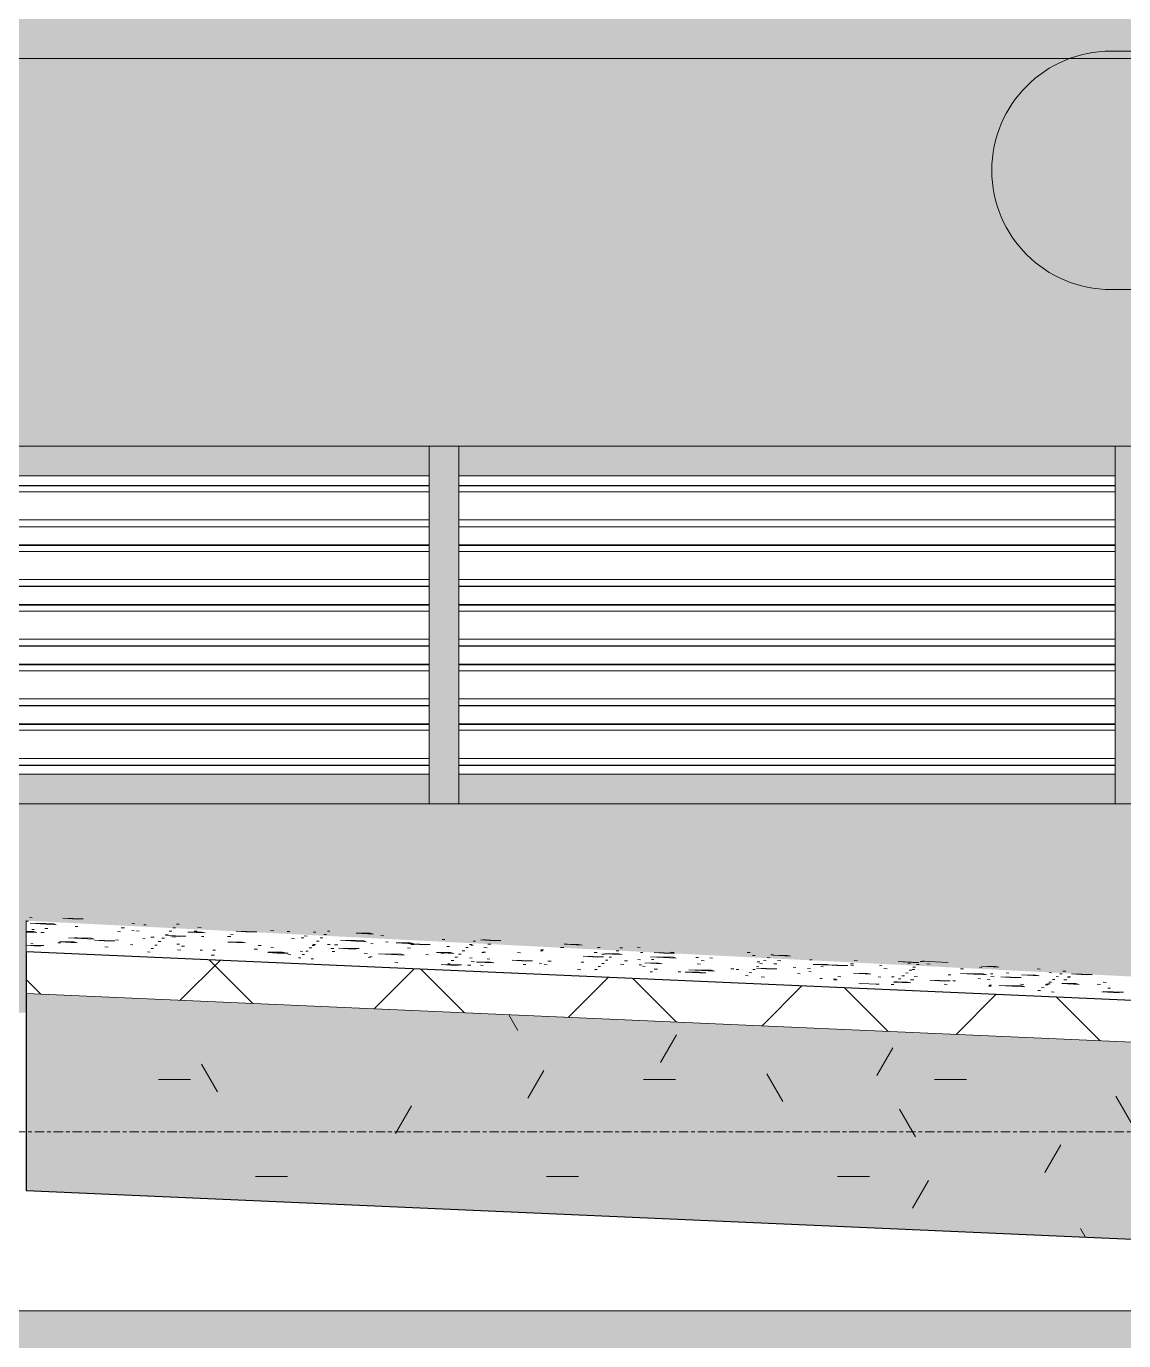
# Model space of a CAD drawing. Header units: millimetres. Extents: x -134153 to 99383, y -5233 to 35400.
# Drawn here: x 80759 to 82598, y 50 to 2254 of the extents above; entities that cross this region are included whole.
import ezdxf

# ---------------------------------------------------------------- set-up
doc = ezdxf.new("R2010")
doc.units = ezdxf.units.MM
doc.linetypes.add('Centre', pattern=[31.75, 6.35, -4.7625, 15.875, -4.7625])
for name, color, linetype, lineweight in [('A-DETL-GENF-2', 9, 'Continuous', 9), ('A-DETL-THIN', 151, 'Continuous', 9), ('A-FLOR', 192, 'Continuous', 9), ('A-FLOR-3', 192, 'Continuous', 25), ('A-FLOR-LEVL-2', 51, 'Centre', 9), ('A-FLOR-MCUT', 51, 'Continuous', 9), ('A-FLOR-PATT', 8, 'Continuous', 9), ('A-GLAZ-CWMG', 51, 'Continuous', 9), ('A-WALL', 113, 'Continuous', 9), ('A-WALL-IDEN', 211, 'Continuous', 9), ('A-WALL-PATT-2', 111, 'Continuous', 5)]:
    doc.layers.add(name, color=color, linetype=linetype, lineweight=lineweight)

# ---------------------------------------------------------------- blocks, each defined once
blk = doc.blocks.new('FP_306-TKCS_MẶT ĐỨNG HƯỚNG NAM')
at = {"layer": 'A-FLOR-PATT'}
for p, q in [((119253, 753.4), (119256.3, 753.4)), ((119258.1, 759.4), (119262.4, 759.3)), ((119259.1, 749.9), (119297.1, 749.5)), ((119259.1, 749.9), (119302.4, 747.5)), ((119302.4, 747.5), (119297.1, 749.5)), ((119314, 758.8), (119348.1, 757.6)), ((119314, 758.8), (119338.2, 757)), ((119338.2, 757), (119348.1, 757.6)), ((119429.7, 749.6), (119434.2, 749.3)), ((119253, 735.9), (119264.7, 735.9)), ((119253, 735.3), (119270.3, 734.4)), ((119261.9, 739.7), (119265.8, 739.4)), ((119270.3, 734.4), (119264.7, 735.9)), ((119277, 734.7), (119282.3, 734.5)), ((119283.4, 741.2), (119288.7, 741)), ((119334.6, 744.8), (119339.1, 744.5)), ((119405.4, 736), (119410.7, 735.7)), ((119411.7, 742.3), (119417, 742.1)), ((119429.4, 737.6), (119433.3, 737.2)), ((119437.2, 737.3), (119441.7, 737)), ((119449.8, 747.6), (119453.7, 747.2)), ((119485.7, 729.5), (119519.8, 728.4)), ((119485.7, 729.5), (119509.9, 727.7)), ((119486, 730.9), (119490.2, 730.8)), ((119492.1, 736.7), (119496.3, 736.6)), ((119498.2, 742.5), (119502.4, 742.4)), ((119504.2, 748.3), (119508.5, 748.2)), ((119509.9, 727.7), (119519.8, 728.4)), ((119523.3, 735.2), (119546.8, 735.1)), ((119523.3, 735.2), (119552.4, 733.7)), ((119533.7, 737), (119539, 736.7)), ((119540.1, 743.2), (119545.4, 743)), ((119546, 727.9), (119550, 727.6)), ((119552.4, 733.7), (119546.8, 735.1)), ((119589.9, 728), (119595.2, 727.8)), ((119594.6, 731.7), (119599.1, 731.4)), ((119604.5, 736.9), (119638.7, 735.7)), ((119604.5, 736.9), (119628.8, 735.1)), ((119628.8, 735.1), (119638.7, 735.7)), ((119662, 737.7), (119667.3, 737.5)), ((119689.7, 736.2), (119694.2, 735.9)), ((119718.2, 728.8), (119723.5, 728.6)), ((119733.9, 735.2), (119737.9, 734.8)), ((119751.2, 731.3), (119755.5, 731.2)), ((119757.3, 736.8), (119761.5, 736.7)), ((119805.5, 733.5), (119829, 733.3)), ((119805.5, 733.5), (119834.6, 731.9)), ((119834.6, 731.9), (119829, 733.3)), ((119846.5, 729.4), (119851.9, 729.1)), ((119252.9, 713.4), (119282.1, 712.5)), ((119252.9, 713.2), (119272.2, 711.8)), ((119259.9, 715.9), (119263.8, 715.6)), ((119272.2, 711.8), (119282.1, 712.5)), ((119305.2, 717.2), (119309.7, 716.9)), ((119308.4, 718.7), (119332, 718.7)), ((119308.4, 718.7), (119337.6, 717.2)), ((119323.2, 725.4), (119361.1, 725.2)), ((119323.2, 725.4), (119366.5, 723.2)), ((119337.6, 717.2), (119332, 718.7)), ((119333.2, 725.7), (119338.5, 725.4)), ((119366.5, 723.2), (119361.1, 725.2)), ((119366.8, 721.7), (119400.9, 720.6)), ((119366.8, 721.7), (119391, 720)), ((119384.2, 710.2), (119389.6, 710)), ((119391, 720), (119400.9, 720.6)), ((119402.3, 722.3), (119406.9, 721.9)), ((119427.4, 714.3), (119431.3, 714)), ((119447.8, 724.4), (119451.7, 724.1)), ((119461.5, 726.9), (119466.9, 726.7)), ((119461.7, 707.6), (119465.9, 707.6)), ((119467.8, 713.5), (119472, 713.4)), ((119473.8, 719.3), (119478.1, 719.2)), ((119479.9, 725.1), (119484.2, 725)), ((119497.4, 727.2), (119502, 726.9)), ((119505, 715), (119509.5, 714.7)), ((119506.2, 705.4), (119511.5, 705.1)), ((119512.6, 711.7), (119517.9, 711.4)), ((119590.6, 718.3), (119614.1, 718.2)), ((119590.6, 718.3), (119619.7, 716.9)), ((119619.7, 716.9), (119614.1, 718.2)), ((119634.5, 706.7), (119639.8, 706.5)), ((119640.9, 712.9), (119646.2, 712.7)), ((119662.4, 709.8), (119666.9, 709.5)), ((119697.2, 724.3), (119701.8, 724)), ((119713.5, 725.6), (119717.5, 725.3)), ((119726.9, 708.9), (119731.1, 708.8)), ((119731.9, 712.8), (119735.8, 712.5)), ((119733, 714.5), (119737.2, 714.4)), ((119739, 720.1), (119743.3, 720)), ((119745.1, 725.7), (119749.4, 725.6)), ((119757.5, 714.4), (119762, 714.1)), ((119762.9, 707.8), (119768.2, 707.5)), ((119769.2, 713.8), (119774.6, 713.6)), ((119776.3, 708.5), (119810.4, 707.4)), ((119776.3, 708.5), (119800.5, 706.8)), ((119778.9, 721.5), (119816.9, 721.1)), ((119778.9, 721.5), (119822.2, 719.1)), ((119800.5, 706.8), (119810.4, 707.4)), ((119822.2, 719.1), (119816.9, 721.1)), ((119830.2, 716.1), (119834.1, 715.7)), ((119854.6, 718.7), (119859.1, 718.3)), ((119872.7, 717), (119896.2, 716.9)), ((119872.7, 717), (119901.8, 715.5)), ((119891.2, 708.6), (119896.5, 708.4)), ((119895.1, 715.5), (119929.3, 714.3)), ((119895.1, 715.5), (119919.3, 713.8)), ((119901.8, 715.5), (119896.2, 716.9)), ((119897.6, 714.6), (119902.9, 714.4)), ((119919.4, 713.8), (119929.3, 714.3)), ((119949.7, 722.8), (119954.2, 722.5)), ((119957.3, 711.3), (119961.8, 711)), ((119989.2, 709.2), (119993.4, 709.2)), ((119995.3, 714.6), (119999.5, 714.5)), ((119997.7, 713.4), (120001.6, 713.1)), ((120001.3, 720), (120005.6, 719.9)), ((120014, 722.1), (120048.1, 720.9)), ((120014, 722.1), (120038.2, 720.3)), ((120018.1, 722.6), (120022, 722.3)), ((120019.5, 709.2), (120024.8, 709)), ((120025.9, 715.1), (120031.2, 714.8)), ((120038.2, 720.3), (120048.1, 720.9)), ((120114.7, 705.6), (120119.2, 705.3)), ((120147.9, 709.6), (120153.2, 709.4)), ((120154.2, 715.3), (120159.6, 715.1)), ((120154.8, 714.9), (120178.3, 714.6)), ((120154.8, 714.9), (120184, 713.3)), ((120184, 713.3), (120178.3, 714.6)), ((120209.8, 709.5), (120214.3, 709.1)), ((120247.4, 708.8), (120251.7, 708.7)), ((120276.2, 709.7), (120281.5, 709.5)), ((119455.6, 701.8), (119459.9, 701.7)), ((119544, 705), (119547.9, 704.7)), ((119562.4, 696.6), (119567.7, 696.4)), ((119565.2, 705.1), (119569.7, 704.8)), ((119657.4, 701.1), (119691.5, 700.1)), ((119657.4, 701.1), (119681.6, 699.4)), ((119657.8, 701.7), (119681.3, 701.7)), ((119657.8, 701.7), (119686.9, 700.3)), ((119686.9, 700.3), (119681.3, 701.7)), ((119681.6, 699.4), (119691.5, 700.1)), ((119690.7, 698), (119696, 697.8)), ((119708.7, 692), (119712.9, 691.9)), ((119711.5, 703.2), (119715.5, 702.9)), ((119714.7, 697.6), (119719, 697.5)), ((119720.8, 703.2), (119725.1, 703.2)), ((119729.9, 690.5), (119733.8, 690.2)), ((119765, 702.7), (119769.5, 702.4)), ((119819.1, 699.1), (119824.4, 698.9)), ((119825.3, 693), (119829.8, 692.7)), ((119828.1, 694), (119832.1, 693.7)), ((119843, 698.5), (119881, 698.2)), ((119843, 698.5), (119886.3, 696.3)), ((119870.1, 684.5), (119875.4, 684.3)), ((119886.3, 696.3), (119880.9, 698.2)), ((119922.4, 697.4), (119926.9, 697)), ((119939.9, 700.8), (119963.5, 700.7)), ((119939.9, 700.8), (119969.1, 699.4)), ((119947.4, 700), (119952.7, 699.8)), ((119969.1, 699.4), (119963.5, 700.7)), ((119964.9, 687.6), (119969.1, 687.5)), ((119971, 693), (119975.2, 692.9)), ((119977, 698.4), (119981.3, 698.3)), ((119983.1, 703.8), (119987.4, 703.7)), ((119995.6, 691.9), (119999.6, 691.6)), ((119998.4, 685.6), (120003.7, 685.4)), ((120007.2, 684.8), (120030.7, 684.7)), ((120007.2, 684.8), (120036.3, 683.4)), ((120016, 701.1), (120020, 700.8)), ((120017.5, 701.7), (120022, 701.4)), ((120025.1, 690.3), (120029.6, 690)), ((120036.3, 683.4), (120030.7, 684.7)), ((120066.9, 688.1), (120101, 687)), ((120066.9, 688.1), (120091.1, 686.4)), ((120075.7, 700.7), (120081, 700.5)), ((120091.1, 686.4), (120101, 687)), ((120114.3, 704), (120118.2, 703.7)), ((120126.7, 686.4), (120132.1, 686.2)), ((120182.4, 685), (120187, 684.6)), ((120185.7, 694.7), (120219.8, 693.5)), ((120185.7, 694.7), (120209.9, 693)), ((120204.1, 701.1), (120209.4, 700.9)), ((120209.9, 693), (120219.8, 693.5)), ((120217.3, 698.4), (120221.8, 698.1)), ((120222.1, 699), (120245.6, 698.8)), ((120222.1, 699), (120251.2, 697.5)), ((120223.1, 688), (120227.4, 687.9)), ((120229.2, 693.2), (120233.4, 693.1)), ((120235.3, 698.4), (120239.5, 698.3)), ((120241.4, 703.6), (120245.6, 703.5)), ((120251.2, 697.5), (120245.6, 698.8)), ((120255.1, 687), (120260.4, 686.8)), ((120277.5, 689), (120282.1, 688.6)), ((120281.8, 701.2), (120285.8, 700.9)), ((120289.3, 683.4), (120312.8, 683.3)), ((120289.3, 683.4), (120318.4, 682)), ((120298.7, 693.5), (120336.7, 693)), ((120298.7, 693.5), (120342, 691.2)), ((120300.2, 689.3), (120304.1, 689)), ((120304.6, 700.9), (120338.7, 699.7)), ((120304.6, 700.9), (120328.8, 699.2)), ((120318.4, 682), (120312.8, 683.3)), ((120328.8, 699.2), (120338.7, 699.7)), ((120332.4, 701.3), (120337.7, 701.1)), ((120342, 691.2), (120336.7, 693)), ((120374.7, 692.6), (120379.2, 692.3)), ((120383.4, 687.3), (120388.7, 687.1)), ((120398.4, 691.9), (120402.4, 691.6)), ((120460.7, 701.2), (120466, 701)), ((120469.8, 696.1), (120474.3, 695.8)), ((120477.3, 685.5), (120481.9, 685.1)), ((120488.3, 687.3), (120492.6, 687.2)), ((120494.4, 692.3), (120498.7, 692.2)), ((120500.5, 697.3), (120504.7, 697.2)), ((120504.2, 696.3), (120527.7, 696)), ((120504.2, 696.3), (120533.3, 694.8)), ((120511.7, 687.5), (120517.1, 687.2)), ((120533.3, 694.8), (120527.7, 696)), ((120565.9, 688.8), (120569.9, 688.5)), ((120640.1, 687.3), (120645.4, 687.1)), ((120714, 685.7), (120748.2, 684.4)), ((120714, 685.7), (120738.3, 684)), ((120738.3, 684), (120748.2, 684.4)), ((120750.6, 685.9), (120754.9, 685.7)), ((120754.5, 686.5), (120757.8, 686.4)), ((120754.5, 686.5), (120797.8, 684.1)), ((120797.8, 684.1), (120795.5, 684.8)), ((119948, 681.1), (119982.1, 680)), ((119948, 681.1), (119972.2, 679.4)), ((119958.8, 682.1), (119963.1, 682)), ((119972.2, 679.4), (119982.1, 680)), ((119992, 679.7), (119997.4, 679.5)), ((120014, 679.6), (120018, 679.3)), ((120085.3, 680.9), (120089.8, 680.6)), ((120112.3, 682.8), (120116.2, 682.5)), ((120120.4, 680.6), (120125.7, 680.4)), ((120176.6, 672.3), (120181.9, 672.1)), ((120204.9, 672.2), (120209.1, 672.2)), ((120211, 677.5), (120215.2, 677.4)), ((120217, 682.7), (120221.3, 682.7)), ((120248.7, 681.3), (120254, 681.1)), ((120279.8, 680.5), (120283.7, 680.2)), ((120285.1, 678), (120289.6, 677.7)), ((120298.1, 668.7), (120302.1, 668.4)), ((120304.9, 673.1), (120310.2, 672.9)), ((120345.3, 668.8), (120349.8, 668.5)), ((120356.6, 668.1), (120380.1, 667.9)), ((120356.6, 668.1), (120385.7, 666.7)), ((120357.4, 668.2), (120391.6, 667.1)), ((120357.4, 668.2), (120381.7, 666.6)), ((120362.8, 671.9), (120400.8, 671.5)), ((120362.8, 671.9), (120406.1, 669.7)), ((120377, 681.8), (120382.4, 681.6)), ((120385.7, 666.7), (120380.1, 667.9)), ((120381.7, 666.6), (120391.6, 667.1)), ((120396.4, 671.5), (120400.4, 671.2)), ((120406.1, 669.7), (120400.8, 671.5)), ((120433.2, 673.6), (120438.5, 673.4)), ((120442.5, 672.6), (120447, 672.3)), ((120457.9, 662.2), (120462.2, 662.1)), ((120464, 667.2), (120468.3, 667.1)), ((120470.1, 672.3), (120474.3, 672.2)), ((120476.2, 677.3), (120480.4, 677.2)), ((120476.3, 674.5), (120510.4, 673.3)), ((120476.3, 674.5), (120500.5, 672.8)), ((120482.2, 682.3), (120486.5, 682.2)), ((120500.5, 672.8), (120510.4, 673.3)), ((120505.4, 682), (120510.7, 681.8)), ((120537.6, 676.3), (120542.1, 676)), ((120545.1, 665.7), (120549.6, 665.4)), ((120561.6, 673.9), (120566.9, 673.7)), ((120563.9, 668.9), (120567.9, 668.6)), ((120571.5, 681.1), (120595, 680.9)), ((120571.5, 681.1), (120600.6, 679.6)), ((120584.3, 677.3), (120588.3, 677)), ((120600.6, 679.6), (120595, 680.9)), ((120595.2, 680.3), (120629.3, 679)), ((120595.2, 680.3), (120619.4, 678.6)), ((120619.4, 678.6), (120629.3, 679)), ((120633.7, 682), (120639, 681.8)), ((120634.7, 679.6), (120639.2, 679.3)), ((120638.7, 666.1), (120662.2, 665.9)), ((120638.7, 666.1), (120667.8, 664.7)), ((120667.8, 664.7), (120662.2, 665.9)), ((120682.6, 679.6), (120686.5, 679.3)), ((120689.9, 673.9), (120695.2, 673.7)), ((120720.2, 661.8), (120724.5, 661.7)), ((120726.3, 666.6), (120730.6, 666.5)), ((120729.8, 682.8), (120734.3, 682.5)), ((120732.4, 671.4), (120736.6, 671.3)), ((120737.4, 672.5), (120741.9, 672.2)), ((120738.5, 676.2), (120742.7, 676.1)), ((120744.5, 681.1), (120748.8, 680.9)), ((120762, 681.8), (120767.4, 681.5)), ((120797.6, 663.6), (120802.1, 663.3)), ((120818.2, 673.7), (120823.5, 673.5)), ((120818.5, 665.9), (120856.5, 665.3)), ((120818.5, 665.9), (120861.9, 663.7)), ((120850.1, 676.2), (120854, 675.9)), ((120853.6, 677.9), (120877.1, 677.5)), ((120853.6, 677.9), (120882.7, 676.3)), ((120861.9, 663.7), (120856.5, 665.3)), ((120868.4, 665.3), (120872.4, 665)), ((120882.7, 676.3), (120877.1, 677.5)), ((120894.8, 666.6), (120899.3, 666.3)), ((120920.8, 663.3), (120944.3, 663)), ((120920.8, 663.3), (120949.9, 661.8)), ((120949.9, 661.8), (120944.3, 663)), ((120946.6, 673.3), (120951.9, 673.1)), ((120966.7, 667.2), (120970.7, 666.9)), ((120984.6, 665.2), (120988.8, 665.1)), ((120989.9, 669.6), (120994.4, 669.2)), ((120990.6, 669.8), (120994.9, 669.7)), ((121004.6, 665.2), (121038.7, 663.9)), ((121004.6, 665.2), (121028.8, 663.5)), ((121028.8, 663.5), (121038.8, 663.9)), ((120484.2, 660), (120489.6, 659.8)), ((120582.3, 657.5), (120586.2, 657.2)), ((120605.4, 656.7), (120609.9, 656.4)), ((120606.2, 655.1), (120611.5, 654.9)), ((120612.6, 660.5), (120617.9, 660.2)), ((120648, 648.9), (120682.2, 647.8)), ((120648, 648.9), (120651.8, 648.6)), ((120676.9, 647.5), (120682.2, 647.8)), ((120680.5, 660.1), (120684.5, 659.8)), ((120702, 647.2), (120706.3, 647.1)), ((120702.5, 660.2), (120707, 659.9)), ((120705.9, 651.4), (120729.4, 651.2)), ((120705.9, 651.4), (120735.1, 650)), ((120708.1, 652.1), (120712.3, 652)), ((120714.2, 656.9), (120718.4, 656.8)), ((120735.1, 650), (120729.4, 651.2)), ((120734.5, 655.4), (120739.9, 655.2)), ((120740.9, 660.7), (120746.2, 660.4)), ((120766.9, 654.7), (120801, 653.6)), ((120766.9, 654.7), (120791.1, 653.1)), ((120790.7, 647.6), (120796, 647.4)), ((120791.1, 653.1), (120801, 653.6)), ((120805.2, 653.5), (120809.7, 653.2)), ((120848.1, 657.2), (120852, 656.9)), ((120862.9, 655.5), (120868.2, 655.3)), ((120865.4, 644.7), (120869.9, 644.4)), ((120866.4, 646.3), (120870.4, 646)), ((120869.2, 660.6), (120874.6, 660.4)), ((120882.6, 645.8), (120920.6, 645.3)), ((120882.6, 645.8), (120925.9, 643.6)), ((120885.8, 660.2), (120919.9, 659)), ((120885.8, 660.2), (120910, 658.5)), ((120910, 658.5), (120919.9, 659)), ((120919.1, 647.7), (120924.4, 647.5)), ((120925.9, 643.6), (120920.6, 645.3)), ((120954.2, 642), (120958.4, 641.9)), ((120960.2, 646.6), (120964.5, 646.5)), ((120962.5, 647.9), (120967.1, 647.6)), ((120964.7, 648.5), (120968.6, 648.2)), ((120966.3, 651.3), (120970.6, 651.2)), ((120972.4, 655.9), (120976.6, 655.8)), ((120978.5, 660.6), (120982.7, 660.4)), ((120988.1, 648.9), (121011.6, 648.7)), ((120988.1, 648.9), (121017.2, 647.5)), ((120991.2, 655.3), (120996.5, 655.1)), ((120997.4, 659.7), (121001.9, 659.4)), ((120997.6, 660.4), (121002.9, 660.1)), ((121017.2, 647.5), (121011.6, 648.7)), ((121047.4, 647.6), (121052.7, 647.4)), ((121057.6, 651), (121062.2, 650.7)), ((121065.2, 641.2), (121069.7, 640.9)), ((120948.1, 637.3), (120952.3, 637.2)), ((120970.1, 635), (120975.4, 634.7)), ((121055.3, 634.8), (121078.8, 634.6)), ((121055.3, 634.8), (121084.4, 633.5)), ((121057.5, 635.6), (121091.6, 634.4)), ((121057.5, 635.6), (121081.7, 634)), ((121084.4, 633.5), (121078.8, 634.6)), ((121081.7, 634), (121091.6, 634.4))]:
    blk.add_line(p, q, dxfattribs=at)
blk = doc.blocks.new('Rectangular Mullion - 50 x 100mm-3867446-TKCS_MẶT ĐỨNG HƯỚNG NAM')
at = {"layer": 'A-GLAZ-CWMG'}
blk.add_hatch(color=256, dxfattribs=at).paths.add_polyline_path([(121127.6, 1500), (122202.6, 1500), (122202.6, 1550), (121127.6, 1550), (121127.6, 1544.3)])
for p, q in [((121127.6, 1500), (121127.6, 1550)), ((122202.6, 1550), (122202.6, 1500)), ((121127.6, 1500), (122202.6, 1500))]:
    blk.add_line(p, q, dxfattribs=at)
blk = doc.blocks.new('Rectangular Mullion - 50 x 100mm-3867447-TKCS_MẶT ĐỨNG HƯỚNG NAM')
at = {"layer": 'A-GLAZ-CWMG'}
blk.add_hatch(color=256, dxfattribs=at).paths.add_polyline_path([(120254.7, 1500), (121077.6, 1500), (121077.6, 1550), (119977.6, 1550), (119977.6, 1500)])
for p, q in [((119977.6, 1500), (119977.6, 1550)), ((121077.6, 1550), (121077.6, 1500)), ((119977.6, 1500), (121077.6, 1500))]:
    blk.add_line(p, q, dxfattribs=at)
blk = doc.blocks.new('Rectangular Mullion - 50 x 100mm-3867448-TKCS_MẶT ĐỨNG HƯỚNG NAM')
at = {"layer": 'A-GLAZ-CWMG'}
blk.add_hatch(color=256, dxfattribs=at).paths.add_polyline_path([(119927.6, 950), (119927.6, 1000), (118852.6, 1000), (118852.6, 950)])
for p, q in [((118852.6, 950), (118852.6, 1000)), ((119927.6, 1000), (118852.6, 1000)), ((119927.6, 1000), (119927.6, 950))]:
    blk.add_line(p, q, dxfattribs=at)
blk = doc.blocks.new('Rectangular Mullion - 50 x 100mm-3867449-TKCS_MẶT ĐỨNG HƯỚNG NAM')
at = {"layer": 'A-GLAZ-CWMG'}
blk.add_hatch(color=256, dxfattribs=at).paths.add_polyline_path([(121077.6, 950), (121077.6, 1000), (119977.6, 1000), (119977.6, 950), (120254.7, 950)])
for p, q in [((119977.6, 950), (119977.6, 1000)), ((121077.6, 1000), (119977.6, 1000)), ((121077.6, 1000), (121077.6, 950))]:
    blk.add_line(p, q, dxfattribs=at)
blk = doc.blocks.new('Rectangular Mullion - MULLION LA SACH-3867451-TKCS_MẶT ĐỨNG HƯỚNG NAM')
at = {"layer": 'A-GLAZ-CWMG'}
for p, q in [((119977.6, 1084.3), (121077.6, 1084.3)), ((119977.6, 1083.3), (121077.6, 1083.3)), ((119977.6, 1083.2), (121077.6, 1083.2)), ((119977.6, 1073.5), (121077.6, 1073.5)), ((119977.6, 1026.5), (121077.6, 1026.5)), ((119977.6, 1015), (121077.6, 1015)), ((119977.6, 1014.8), (121077.6, 1014.8))]:
    blk.add_line(p, q, dxfattribs=at)
blk = doc.blocks.new('Rectangular Mullion - 50 x 100mm-3089657-TKCS_MẶT ĐỨNG HƯỚNG NAM')
at = {"layer": 'A-GLAZ-CWMG'}
blk.add_hatch(color=256, dxfattribs=at).paths.add_polyline_path([(119977.6, 950), (119977.6, 1050), (119927.6, 1050), (119927.6, 950)])
for p, q in [((119927.6, 1050), (119927.6, 950)), ((119977.6, 950), (119977.6, 1050))]:
    blk.add_line(p, q, dxfattribs=at)
blk = doc.blocks.new('Rectangular Mullion - 50 x 100mm-3089658-TKCS_MẶT ĐỨNG HƯỚNG NAM')
at = {"layer": 'A-GLAZ-CWMG'}
blk.add_hatch(color=256, dxfattribs=at).paths.add_polyline_path([(119977.6, 1050), (119977.6, 1150), (119927.6, 1150), (119927.6, 1050)])
for p, q in [((119927.6, 1150), (119927.6, 1050)), ((119977.6, 1050), (119977.6, 1150))]:
    blk.add_line(p, q, dxfattribs=at)
blk = doc.blocks.new('Rectangular Mullion - 50 x 100mm-3089687-TKCS_MẶT ĐỨNG HƯỚNG NAM')
at = {"layer": 'A-GLAZ-CWMG'}
blk.add_hatch(color=256, dxfattribs=at).paths.add_polyline_path([(119977.6, 1450), (119977.6, 1550), (119927.6, 1550), (119927.6, 1450)])
for p, q in [((119927.6, 1550), (119927.6, 1450)), ((119977.6, 1450), (119977.6, 1550))]:
    blk.add_line(p, q, dxfattribs=at)
blk = doc.blocks.new('Rectangular Mullion - MULLION LA SACH-3867462-TKCS_MẶT ĐỨNG HƯỚNG NAM')
at = {"layer": 'A-GLAZ-CWMG'}
for p, q in [((118852.6, 1084.3), (119927.6, 1084.3)), ((118852.6, 1083.3), (119927.6, 1083.3)), ((118852.6, 1083.2), (119927.6, 1083.2)), ((118852.6, 1073.5), (119927.6, 1073.5)), ((118852.6, 1026.5), (119927.6, 1026.5)), ((118852.6, 1015), (119927.6, 1015)), ((118852.6, 1014.8), (119927.6, 1014.8))]:
    blk.add_line(p, q, dxfattribs=at)
blk = doc.blocks.new('CTL_WALL TAG NO MARK - 10-2062273-TKCS_MẶT ĐỨNG HƯỚNG NAM')
at = {"layer": 'A-WALL-IDEN'}
for p, q in [((31780.1, 30252.1), (30982.6, 30252.1)), ((30982.6, 29852.1), (31780.1, 29852.1))]:
    blk.add_line(p, q, dxfattribs=at)
for centre, start, end in [((30982.6, 30052.1), 90, 270), ((31780.1, 30052.1), 270, 90)]:
    blk.add_arc(centre, 200, start, end, dxfattribs=at)

msp = doc.modelspace()

# ---------------------------------------------------------------- hatches: boundary and pattern name
at = {"layer": 'A-DETL-GENF-2'}
h = msp.add_hatch(dxfattribs=at)
h.set_pattern_fill('FP_61', color=256, style=0, pattern_type=2)
h.set_pattern_definition([(0, (44078.9, 0), (774.192, 774.192), [774.192, -774.192]), (0, (44078.9, 290.3), (774.192, 774.192), [774.192, -774.192]), (0, (44078.9, 580.64), (774.192, 774.192), [774.192, -774.192]), (90, (44175.7, 677.4), (-774.192, 774.192), [774.192, -774.192]), (90, (44466, 677.4), (-774.192, 774.192), [774.192, -774.192]), (90, (44756.3, 677.4), (-774.192, 774.192), [774.192, -774.192])])
h.paths.add_polyline_path([(-8674.5, -1216.2), (92867, -1216.2), (92867, 100), (-8674.5, 100), (-8674.5, -664.1)])
at = {"layer": 'A-FLOR-PATT'}
h = msp.add_hatch(dxfattribs=at)
h.set_pattern_fill('FP_33', color=256, style=0, pattern_type=2)
h.set_pattern_definition([(45, (44078.9, 0), (-169.7056, 169.7056), []), (135, (44078.9, 0), (-169.7056, -169.7056), [])])
h.paths.add_polyline_path([(88758.9, 280.1), (88758.9, 350), (80758.9, 702), (80758.9, 632.1), (88503.9, 291.3)])
h = msp.add_hatch(dxfattribs=at)
h.set_pattern_fill('FP_34', color=256, style=0, pattern_type=2)
h.set_pattern_definition([(0, (44078.91, 0), (650.24, 162.56), [53.645, -434.035, 53.645, -434.035, -2600.96]), (0, (44078.91, 0), (650.24, 162.56), [-975.36, 53.645, -921.715, 53.645, -434.035, -1137.92]), (0, (44078.91, 0), (650.24, 162.56), [-2438.4, 53.645, -271.475, 53.645, -759.155]), (120, (44322.75, 81.28), (-465.9011, 481.84436), [53.645, -434.035, 53.645, -3034.995]), (120, (44322.75, 81.28), (-465.9011, 481.84436), [-541.325, -434.035, 53.645, -921.715, -1625.6]), (120, (44322.75, 81.28), (-465.9011, 481.84436), [-1950.72, 53.645, -434.035, 53.645, -1084.275]), (120, (44322.75, 81.28), (-465.9011, 481.84436), [-2492.045, -271.475, 53.645, -759.155]), (240, (44404.03, 406.4), (-184.3389, -644.40436), [53.645, -434.035, 53.645, -3034.995]), (240, (44404.03, 406.4), (-184.3389, -644.40436), [-541.325, -434.035, 53.645, -921.715, -1625.6]), (240, (44404.03, 406.4), (-184.3389, -644.40436), [-1950.72, 53.645, -434.035, 53.645, -1084.275]), (240, (44404.03, 406.4), (-184.3389, -644.40436), [-2492.045, -271.475, 53.645, -759.155])])
h.paths.add_polyline_path([(88758.9, 100), (88758.9, 280.1), (80758.9, 632.1), (80758.9, 302), (85349.7, 100), (88503.9, 100)])
h = msp.add_hatch(dxfattribs=at)
h.set_pattern_fill('FP_35', color=256, style=0, pattern_type=2)
h.set_pattern_definition([(50, (44078.9, 0), (291.4942, -25.5022), [30.48, -335.28]), (355, (44078.9, 0), (-56.3889, 305.6909), [24.384, -268.224]), (100.451, (44103.2, -2.12), (235.108, 280.1865), [25.904, -284.944]), (46.184, (44078.9, 81.28), (433.727, -67.2684), [45.72, -502.92]), (96.636, (44115.05, 75.67), (379.844, 395.8845), [38.856, -427.416]), (351.184, (44078.9, 81.3), (379.848, 395.881), [36.576, -402.336]), (21, (44119.55, 60.96), (242.5828, -163.6239), [30.48, -335.28]), (326, (44119.55, 60.96), (98.883, 294.7011), [24.384, -268.224]), (71.451, (44139.77, 47.33), (341.4672, 131.074), [25.904, -284.944]), (37.5, (44078.91, 0), (4.94191, 135.28833), [5.364, -259.608, 5.364, -266.924, -269.24]), (37.5, (44078.91, 0), (4.94191, 135.28833), [-537.261, 5.364, -263.876]), (7.5, (44078.91, 0), (106.9117, 160.28908), [5.364, -149.88, 5.364, -253.512, -102.616]), (7.5, (44078.91, 0), (106.9117, 160.28908), [-414.122, 5.364, -97.252]), (327.5, (43988.28, 0), (216.9455, -9.16625), [5.364, -96.236, 5.364, -311.628, -420.624]), (327.5, (43988.28, 0), (216.9455, -9.16625), [-418.592, 5.364, -415.26]), (317.5, (43947.64, 0), (237.0069, 40.6827), [5.364, -126.716, 5.364, -205.151, -298.704]), (317.5, (43947.64, 0), (237.0069, 40.6827), [-342.595, 5.364, -293.34])])
h.paths.add_polyline_path([(88758.9, 100), (88758.9, 280.1), (80758.9, 632.1), (80758.9, 302), (85349.7, 100), (88503.9, 100)])
at = {"layer": 'A-WALL-PATT-2'}
h = msp.add_hatch(color=256, dxfattribs=at)
h.paths.add_polyline_path([(77608.9, 2200), (77958.9, 2200), (77958.9, 3290), (77608.9, 3290), (77608.9, 3200.6)])
h.paths.add_polyline_path([(80174.4, 2200), (88768.9, 2200), (88768.9, 3290), (79748.9, 3290), (79748.9, 2200)])
h.paths.add_polyline_path([(77608.9, 3300), (77958.9, 3300), (77958.9, 4690), (77608.9, 4690), (77608.9, 4304.9)])
h.paths.add_polyline_path([(86520.7, 3300), (88768.9, 3300), (88768.9, 4690), (79748.9, 4690), (79748.9, 3300), (80174.4, 3300)])
h.paths.add_polyline_path([(86520.7, 4700), (88768.9, 4700), (88768.9, 5550), (88758.9, 5550), (88758.9, 5600), (77608.9, 5600), (77608.9, 4700), (80174.4, 4700)])
h = msp.add_hatch(color=256, dxfattribs=at)
h.paths.add_polyline_path([(77608.9, 400), (77608.9, 500), (77598.9, 500), (77598.9, 400)])
h.paths.add_polyline_path([(88758.9, 400), (88768.8, 400), (88768.8, 600), (88758.8, 600), (88758.8, 610), (88768.8, 610), (88768.8, 1490), (88358.9, 1490), (88358.9, 750), (84458.9, 750), (84458.9, 1490), (83758.9, 1490), (83758.9, 950), (80308.9, 950), (80308.9, 1490), (79808.9, 1490), (79808.9, 600), (80758.9, 600), (80758.9, 754.2), (81272.7, 728.3), (87769, 400), (88503.9, 400)])
h.paths.add_polyline_path([(77608.9, 600), (77958.9, 600), (77958.9, 1490), (77598.9, 1490), (77598.9, 900), (77608.9, 900), (77608.9, 830)])
h.paths.add_polyline_path([(80308.9, 1500), (80308.9, 1550), (83758.9, 1550), (83758.9, 1500), (84458.9, 1500), (84458.9, 1550), (88358.9, 1550), (88358.9, 1500), (88768.8, 1500), (88768.8, 2200), (79808.9, 2200), (79808.9, 1500), (80174.4, 1500)])
h.paths.add_polyline_path([(77958.9, 1500), (77958.9, 2200), (77598.9, 2200), (77598.9, 1500)])

# ---------------------------------------------------------------- linework, layer by layer
at = {"layer": 'A-DETL-THIN'}
msp.add_line((92867, 100), (-8674.5, 100), dxfattribs=at)
at = {"layer": 'A-FLOR'}
msp.add_line((80758.9, 702), (80758.9, 754.6), dxfattribs=at)
at = {"layer": 'A-FLOR-3'}
msp.add_line((80758.9, 702), (80758.9, 302), dxfattribs=at)
at = {"layer": 'A-FLOR-3', "flags": 128}
for points in [[(88758.9, 350), (87870, 389.1), (86981.1, 428.2), (86092.2, 467.3), (85203.3, 506.4), (84314.4, 545.6), (83425.5, 584.7), (82536.6, 623.8), (81647.7, 662.9), (80758.9, 702)], [(80758.9, 302), (81647.7, 262.9), (82536.6, 223.8), (83425.5, 184.7), (84314.4, 145.6), (85203.3, 106.4), (85349.7, 100)]]:
    msp.add_lwpolyline(points, dxfattribs=at)
at = {"layer": 'A-FLOR-LEVL-2'}
for p, q in [((-12769.4, 2200), (95658.9, 2200)), ((95658.9, 400), (-12769.4, 400))]:
    msp.add_line(p, q, dxfattribs=at)
at = {"layer": 'A-FLOR-MCUT', "flags": 128}
msp.add_lwpolyline([(88758.9, 280.1), (87870, 319.2), (86981.1, 358.3), (86092.2, 397.4), (85203.3, 436.5), (84314.4, 475.6), (83425.5, 514.7), (82536.6, 553.8), (81647.7, 593), (80758.9, 632.1)], dxfattribs=at)
at = {"layer": 'A-WALL'}
for p, q in [((79658.8, 2200), (88768.9, 2200)), ((80308.9, 1550), (83758.9, 1550)), ((83758.9, 950), (80308.9, 950))]:
    msp.add_line(p, q, dxfattribs=at)

# ---------------------------------------------------------------- block references
at = {"layer": 'A-FLOR'}
msp.add_blockref('FP_306-TKCS_MẶT ĐỨNG HƯỚNG NAM', (-38493.7, 0), dxfattribs=at)
at = {"layer": 'A-GLAZ-CWMG'}
for name, p in [('Rectangular Mullion - 50 x 100mm-3867446-TKCS_MẶT ĐỨNG HƯỚNG NAM', (-40768.7, 0)), ('Rectangular Mullion - 50 x 100mm-3089687-TKCS_MẶT ĐỨNG HƯỚNG NAM', (-38493.7, 0)), ('Rectangular Mullion - 50 x 100mm-3867447-TKCS_MẶT ĐỨNG HƯỚNG NAM', (-38493.7, 0)), ('Rectangular Mullion - 50 x 100mm-3089687-TKCS_MẶT ĐỨNG HƯỚNG NAM', (-37343.7, 0)), ('Rectangular Mullion - MULLION LA SACH-3867462-TKCS_MẶT ĐỨNG HƯỚNG NAM', (-38493.7, 400)), ('Rectangular Mullion - MULLION LA SACH-3867451-TKCS_MẶT ĐỨNG HƯỚNG NAM', (-38493.7, 400)), ('Rectangular Mullion - 50 x 100mm-3089658-TKCS_MẶT ĐỨNG HƯỚNG NAM', (-38493.7, 300)), ('Rectangular Mullion - 50 x 100mm-3089658-TKCS_MẶT ĐỨNG HƯỚNG NAM', (-37343.7, 300)), ('Rectangular Mullion - MULLION LA SACH-3867462-TKCS_MẶT ĐỨNG HƯỚNG NAM', (-38493.7, 300)), ('Rectangular Mullion - MULLION LA SACH-3867451-TKCS_MẶT ĐỨNG HƯỚNG NAM', (-38493.7, 300)), ('Rectangular Mullion - 50 x 100mm-3089658-TKCS_MẶT ĐỨNG HƯỚNG NAM', (-38493.7, 200)), ('Rectangular Mullion - 50 x 100mm-3089658-TKCS_MẶT ĐỨNG HƯỚNG NAM', (-37343.7, 200)), ('Rectangular Mullion - MULLION LA SACH-3867462-TKCS_MẶT ĐỨNG HƯỚNG NAM', (-38493.7, 200)), ('Rectangular Mullion - MULLION LA SACH-3867451-TKCS_MẶT ĐỨNG HƯỚNG NAM', (-38493.7, 200)), ('Rectangular Mullion - 50 x 100mm-3089658-TKCS_MẶT ĐỨNG HƯỚNG NAM', (-38493.7, 100)), ('Rectangular Mullion - 50 x 100mm-3089658-TKCS_MẶT ĐỨNG HƯỚNG NAM', (-37343.7, 100)), ('Rectangular Mullion - MULLION LA SACH-3867462-TKCS_MẶT ĐỨNG HƯỚNG NAM', (-38493.7, 100)), ('Rectangular Mullion - MULLION LA SACH-3867451-TKCS_MẶT ĐỨNG HƯỚNG NAM', (-38493.7, 100)), ('Rectangular Mullion - 50 x 100mm-3089658-TKCS_MẶT ĐỨNG HƯỚNG NAM', (-38493.7, 0)), ('Rectangular Mullion - 50 x 100mm-3089658-TKCS_MẶT ĐỨNG HƯỚNG NAM', (-37343.7, 0)), ('Rectangular Mullion - MULLION LA SACH-3867462-TKCS_MẶT ĐỨNG HƯỚNG NAM', (-38493.7, 0)), ('Rectangular Mullion - MULLION LA SACH-3867451-TKCS_MẶT ĐỨNG HƯỚNG NAM', (-38493.7, 0)), ('Rectangular Mullion - 50 x 100mm-3089657-TKCS_MẶT ĐỨNG HƯỚNG NAM', (-38493.7, 0)), ('Rectangular Mullion - 50 x 100mm-3089657-TKCS_MẶT ĐỨNG HƯỚNG NAM', (-37343.7, 0)), ('Rectangular Mullion - 50 x 100mm-3867448-TKCS_MẶT ĐỨNG HƯỚNG NAM', (-38493.7, 0)), ('Rectangular Mullion - 50 x 100mm-3867449-TKCS_MẶT ĐỨNG HƯỚNG NAM', (-38493.7, 0))]:
    msp.add_blockref(name, p, dxfattribs=at)
at = {"layer": 'A-WALL-IDEN'}
msp.add_blockref('CTL_WALL TAG NO MARK - 10-2062273-TKCS_MẶT ĐỨNG HƯỚNG NAM', (51594.5, -28039.6), dxfattribs=at)

doc.saveas('drawing.dxf')
